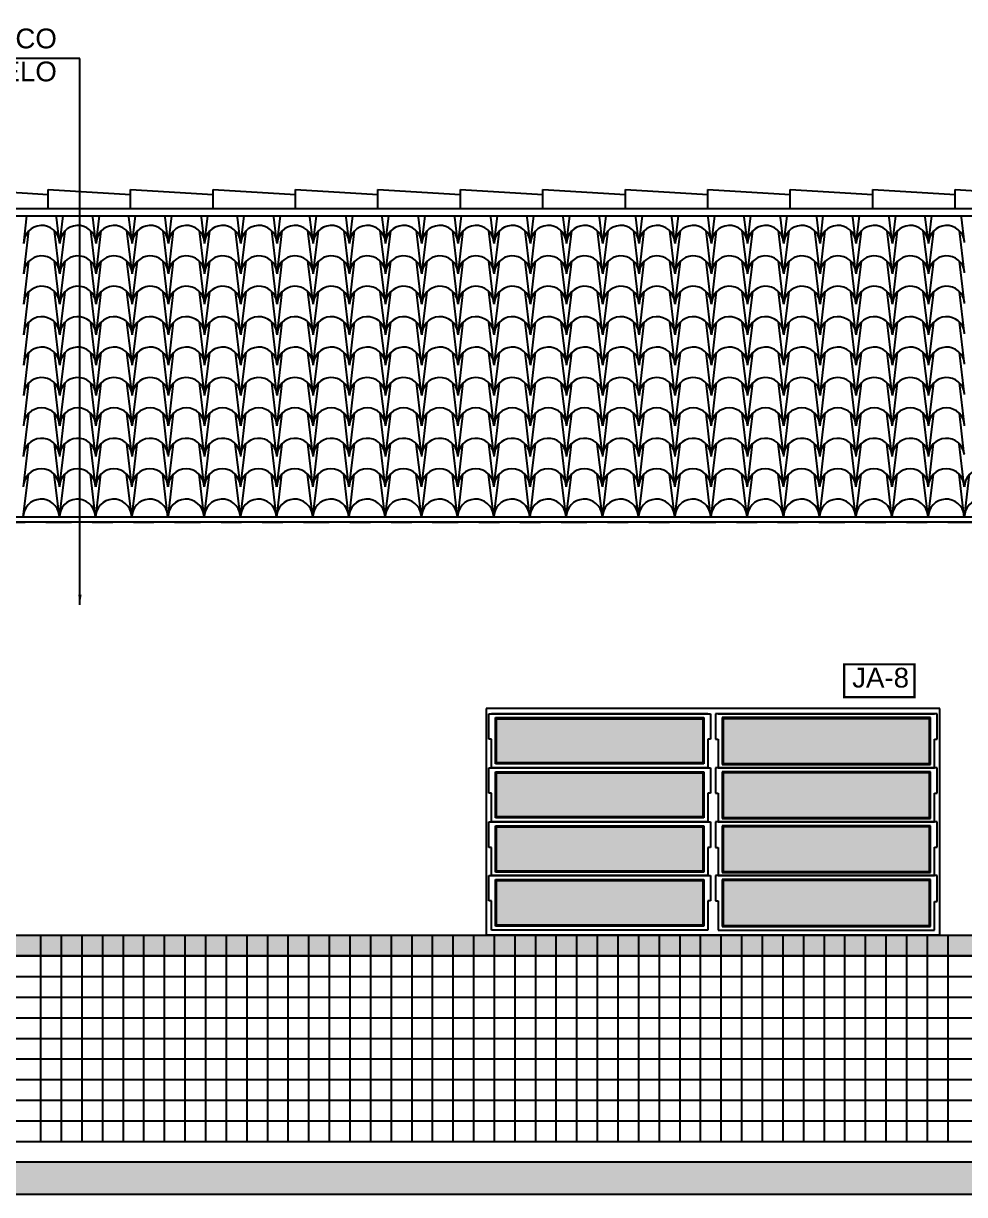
# Model space of a CAD drawing. Extents: x 183 to 373, y 23 to 105.
# Drawn here: x 215.74 to 220.31, y 56.92 to 62.61 of the extents above; entities that cross this region are included whole.
import ezdxf

# ---------------------------------------------------------------- set-up
doc = ezdxf.new("R2010")
doc.units = 0
doc.header["$LTSCALE"] = 0.005
doc.linetypes.add('C5', pattern=[60, 50, -5, 0, -5])
doc.linetypes.add('TRAÇO-2PTOS_P', pattern=[0.625, 0.25, -0.125, 0, -0.125, 0, -0.125])
doc.layers.get('0').update_dxf_attribs({"linetype": 'CONTINUOUS'})
for name, color, linetype in [('01', 1, 'CONTINUOUS'), ('0_HATCH', 1, 'CONTINUOUS'), ('252', 252, 'CONTINUOUS'), ('A-01', 1, 'CONTINUOUS'), ('A-CHAO_FACHADA', 8, 'CONTINUOUS'), ('A-COTAS', 1, 'CONTINUOUS'), ('A-HACH', 1, 'CONTINUOUS'), ('ARQ-EXO-1_100', 251, 'C5'), ('ARQ-SMB-1_100', 1, 'CONTINUOUS'), ('ARQ-TXT-1_075', 2, 'CONTINUOUS'), ('BL-AR-TELHA 2', 2, 'CONTINUOUS'), ('TELHA', 3, 'CONTINUOUS')]:
    doc.layers.add(name, color=color, linetype=linetype)
doc.styles.add('ESC-50-A20', font='arial.ttf', dxfattribs={"height": 0.1})
doc.styles.add('FNDE Texto Cota 0025', font='verdana.ttf', dxfattribs={"height": 0.04})
doc.dimstyles.new('FNDE 1-0025', dxfattribs={"dimscale": 5, "dimtxt": 0.04, "dimasz": 0.01, "dimexe": 0.15, "dimexo": 0.15, "dimgap": 0.005, "dimtad": 1, "dimzin": 1, "dimdsep": 46, "dimtxsty": 'FNDE Texto Cota 0025', "dimblk": 'tic', "dimcen": 0.015, "dimdle": 0.15, "dimse1": 1, "dimse2": 1, "dimclrd": 251, "dimclre": 251, "dimclrt": 256, "dimaunit": 1, "dimadec": 3, "dimazin": 0, "dimtfac": 1, "dimtix": 1, "dimtmove": 2, "dimatfit": 3, "dimfxl": 0.15, "dimtvp": 1, "dimtolj": 1, "dimtzin": 0, "dimarcsym": 0})

# ---------------------------------------------------------------- blocks, each defined once
blk = doc.blocks.new('tic')
at = {"color": 251}
for p, q in [((-1, 0), (1, 0)), ((0, -1), (0, 1))]:
    blk.add_line(p, q, dxfattribs=at)
blk.add_line((-0.6, -0.6), (0.6, 0.6))

msp = doc.modelspace()

# ---------------------------------------------------------------- hatches: boundary and pattern name
at = {"layer": '0_HATCH'}
msp.add_hatch(color=160, dxfattribs=at).paths.add_polyline_path([(265.7723, 58.0804), (208.5873, 58.0804), (208.5873, 58.1804), (265.7723, 58.1804)])
at = {"layer": 'A-COTAS'}
h = msp.add_hatch(color=256, dxfattribs=at)
h.set_gradient(color1=(91, 91, 91), one_color=1, tint=1, name='INVHEMISPHERICAL')
h.paths.add_polyline_path([(218.0367, 59.2318), (218.0367, 59.0173), (219.0379, 59.0173), (219.0379, 59.2318)])
h.paths.add_polyline_path([(218.0367, 58.9693), (218.0367, 58.7548), (219.0379, 58.7548), (219.0379, 58.9693)])
h.paths.add_polyline_path([(218.0367, 58.7068), (218.0367, 58.4923), (219.0379, 58.4923), (219.0379, 58.7068)])
h.paths.add_polyline_path([(218.0367, 58.4468), (218.0367, 58.2298), (219.0379, 58.2298), (219.0379, 58.4468)])
h.paths.add_polyline_path([(220.1379, 59.015), (220.1379, 59.2318), (219.1367, 59.2318), (219.1367, 59.015)])
h.paths.add_polyline_path([(220.1379, 58.7525), (220.1379, 58.9693), (219.1367, 58.9693), (219.1367, 58.7525)])
h.paths.add_polyline_path([(220.1379, 58.49), (220.1379, 58.7068), (219.1367, 58.7068), (219.1367, 58.49)])
h.paths.add_polyline_path([(219.1367, 58.4468), (219.1367, 58.2275), (220.1379, 58.2275), (220.1379, 58.4468)])
at = {"layer": 'A-HACH'}
msp.add_hatch(color=254, dxfattribs=at).paths.add_polyline_path([(206.7463, 57.0804), (206.7463, 56.9223), (267.1707, 56.9223), (267.1707, 57.0804)])

# ---------------------------------------------------------------- linework, layer by layer
at = {"layer": '01', "color": 251}
msp.add_line((208.5873, 58.0804, -6.6453), (265.7723, 58.0804, -6.6453), dxfattribs=at)
at = {"layer": '252'}
for p, q in [((215.8273, 57.1804, 3.3226), (215.8273, 58.1804, 3.3226)), ((215.9273, 57.1804, 3.3226), (215.9273, 58.1804, 3.3226)), ((216.0273, 57.1804, 3.3226), (216.0273, 58.1804, 3.3226)), ((216.1273, 57.1804, 3.3226), (216.1273, 58.1804, 3.3226)), ((216.2273, 57.1804, 3.3226), (216.2273, 58.1804, 3.3226)), ((216.3273, 57.1804, 3.3226), (216.3273, 58.1804, 3.3226)), ((216.4273, 57.1804, 3.3226), (216.4273, 58.1804, 3.3226)), ((216.5273, 57.1804, 3.3226), (216.5273, 58.1804, 3.3226)), ((216.6273, 57.1804, 3.3226), (216.6273, 58.1804, 3.3226)), ((216.7273, 57.1804, 3.3226), (216.7273, 58.1804, 3.3226)), ((216.8273, 57.1804, 3.3226), (216.8273, 58.1804, 3.3226)), ((216.9273, 57.1804, 3.3226), (216.9273, 58.1804, 3.3226)), ((217.0273, 57.1804, 3.3226), (217.0273, 58.1804, 3.3226)), ((217.1273, 57.1804, 3.3226), (217.1273, 58.1804, 3.3226)), ((217.1273, 57.1804, 3.3226), (217.1273, 58.1804, 3.3226)), ((217.2273, 57.1804, 3.3226), (217.2273, 58.1804, 3.3226)), ((217.3273, 57.1804, 3.3226), (217.3273, 58.1804, 3.3226)), ((217.4273, 57.1804, 3.3226), (217.4273, 58.1804, 3.3226)), ((217.5273, 57.1804, 3.3226), (217.5273, 58.1804, 3.3226)), ((217.6273, 57.1804, 3.3226), (217.6273, 58.1804, 3.3226)), ((217.7273, 57.1804, 3.3226), (217.7273, 58.1804, 3.3226)), ((217.8273, 57.1804, 3.3226), (217.8273, 58.1804, 3.3226)), ((217.9273, 57.1804, 3.3226), (217.9273, 58.1804, 3.3226)), ((218.0273, 57.1804, 3.3226), (218.0273, 58.1804, 3.3226)), ((218.1273, 57.1804, 3.3226), (218.1273, 58.1804, 3.3226)), ((218.2273, 57.1804, 3.3226), (218.2273, 58.1804, 3.3226)), ((218.2273, 57.1804, 3.3226), (218.2273, 58.1804, 3.3226)), ((218.3273, 57.1804, 3.3226), (218.3273, 58.1804, 3.3226)), ((218.4273, 57.1804, 3.3226), (218.4273, 58.1804, 3.3226)), ((218.5273, 57.1804, 3.3226), (218.5273, 58.1804, 3.3226)), ((218.5273, 57.1804, 3.3226), (218.5273, 58.1804, 3.3226)), ((218.6273, 57.1804, 3.3226), (218.6273, 58.1804, 3.3226)), ((218.7273, 57.1804, 3.3226), (218.7273, 58.1804, 3.3226)), ((218.8273, 57.1804, 3.3226), (218.8273, 58.1804, 3.3226)), ((218.9273, 57.1804, 3.3226), (218.9273, 58.1804, 3.3226)), ((219.0273, 57.1804, 3.3226), (219.0273, 58.1804, 3.3226)), ((219.1273, 57.1804, 3.3226), (219.1273, 58.1804, 3.3226)), ((219.2273, 57.1804, 3.3226), (219.2273, 58.1804, 3.3226)), ((219.3273, 57.1804, 3.3226), (219.3273, 58.1804, 3.3226)), ((219.4273, 57.1804, 3.3226), (219.4273, 58.1804, 3.3226)), ((219.5273, 57.1804, 3.3226), (219.5273, 58.1804, 3.3226)), ((219.6273, 57.1804, 3.3226), (219.6273, 58.1804, 3.3226)), ((219.7273, 57.1804, 3.3226), (219.7273, 58.1804, 3.3226)), ((219.8273, 57.1804, 3.3226), (219.8273, 58.1804, 3.3226)), ((219.9273, 57.1804, 3.3226), (219.9273, 58.1804, 3.3226)), ((220.0273, 57.1804, 3.3226), (220.0273, 58.1804, 3.3226)), ((220.1273, 57.1804, 3.3226), (220.1273, 58.1804, 3.3226)), ((220.1273, 57.1804, 3.3226), (220.1273, 58.1804, 3.3226)), ((220.2273, 57.1804, 3.3226), (220.2273, 58.1804, 3.3226)), ((208.5873, 57.9804, 3.3226), (265.7723, 57.9804, -3.3226)), ((208.5873, 57.8804, 3.3226), (265.7723, 57.8804, -3.3226)), ((208.5873, 57.7804, 3.3226), (265.7723, 57.7804, -3.3226)), ((208.5873, 57.6804, 3.3226), (265.7723, 57.6804, -3.3226)), ((208.5873, 57.5804, 3.3226), (265.7723, 57.5804, -3.3226)), ((208.5873, 57.4804, 3.3226), (265.7723, 57.4804, -3.3226)), ((208.5873, 57.3804, 3.3226), (265.7723, 57.3804, -3.3226)), ((208.5873, 57.2804, 3.3226), (265.7723, 57.2804, -3.3226))]:
    msp.add_line(p, q, dxfattribs=at)
at = {"layer": '252', "linetype": 'Continuous', "elevation": 3.3226}
msp.add_lwpolyline([(265.7723, 58.0804), (208.5873, 58.0804), (208.5873, 58.1804), (265.7723, 58.1804)], close=True, dxfattribs=at)
at = {"layer": 'A-01', "color": 3}
for p, q in [((215.4623, 61.7999), (215.8623, 61.7753)), ((215.8623, 61.7078), (215.8623, 61.7999)), ((215.8623, 61.7999), (216.2623, 61.7753)), ((216.2623, 61.7078), (216.2623, 61.7999)), ((216.2623, 61.7999), (216.6623, 61.7753)), ((216.6623, 61.7999), (217.0623, 61.7753)), ((216.6623, 61.7078), (216.6623, 61.7999)), ((217.0623, 61.7078), (217.0623, 61.7999)), ((217.0623, 61.7999), (217.4623, 61.7753)), ((217.4623, 61.7078), (217.4623, 61.7999)), ((217.4623, 61.7999), (217.8623, 61.7753)), ((217.8623, 61.7078), (217.8623, 61.7999)), ((217.8623, 61.7999), (218.2623, 61.7753)), ((218.2623, 61.7999), (218.6623, 61.7753)), ((218.2623, 61.7078), (218.2623, 61.7999)), ((218.6623, 61.7078), (218.6623, 61.7999)), ((218.6623, 61.7999), (219.0623, 61.7753)), ((219.0623, 61.7078), (219.0623, 61.7999)), ((219.0623, 61.7999), (219.4623, 61.7753)), ((219.4623, 61.7078), (219.4623, 61.7999)), ((219.4623, 61.7999), (219.8623, 61.7753)), ((219.8623, 61.7999), (220.2623, 61.7753)), ((219.8623, 61.7078), (219.8623, 61.7999)), ((220.2623, 61.7078), (220.2623, 61.7999)), ((220.2623, 61.7999), (220.6623, 61.7753)), ((212.5123, 61.7078), (261.8473, 61.7078)), ((212.5123, 61.6717), (261.8473, 61.6717))]:
    msp.add_line(p, q, dxfattribs=at)
at = {"layer": 'A-01', "color": 5}
msp.add_line((207.9873, 57.1804), (266.3723, 57.1804), dxfattribs=at)
at = {"layer": 'A-01', "color": 8}
msp.add_line((267.1707, 56.9223), (206.7463, 56.9223), dxfattribs=at)
at = {"layer": 'A-CHAO_FACHADA', "color": 6}
msp.add_line((267.1707, 57.0804), (206.7463, 57.0804), dxfattribs=at)
at = {"layer": 'A-COTAS'}
for p, q in [((220.1873, 59.2812), (217.9873, 59.2812)), ((217.9873, 59.2812), (217.9873, 58.1812)), ((220.1873, 58.1812), (220.1873, 59.2812)), ((218, 59.2558), (219.0746, 59.2558)), ((218, 59.1323), (218, 59.2558)), ((219.0619, 59.2558), (218.0127, 59.2558)), ((218.0317, 59.2368), (219.0429, 59.2368)), ((218.0317, 59.0123), (218.0317, 59.2368)), ((218.0367, 59.2318), (219.0379, 59.2318)), ((218.0367, 59.0173), (218.0367, 59.2318)), ((219.0379, 59.2318), (219.0379, 59.0173)), ((219.0429, 59.2368), (219.0429, 59.0123)), ((219.0746, 59.2558), (219.0746, 59.1323)), ((220.1746, 59.2558), (219.1, 59.2558)), ((219.1, 59.2558), (219.1, 59.1323)), ((219.1127, 59.2558), (220.1619, 59.2558)), ((220.1429, 59.2368), (219.1317, 59.2368)), ((219.1317, 59.2368), (219.1317, 59.01)), ((220.1379, 59.2318), (219.1367, 59.2318)), ((219.1367, 59.2318), (219.1367, 59.015)), ((220.1379, 59.015), (220.1379, 59.2318)), ((220.1429, 59.01), (220.1429, 59.2368)), ((220.1746, 59.1325), (220.1746, 59.2558)), ((218.0127, 59.1323), (218, 59.1323)), ((218.0127, 58.9933), (218.0127, 59.1323)), ((219.0746, 59.1323), (219.0619, 59.1323)), ((219.0619, 59.1323), (219.0619, 58.9933)), ((219.1, 59.1323), (219.1127, 59.1323)), ((219.1127, 59.1323), (219.1127, 58.9933)), ((220.1619, 58.9933), (220.1619, 59.1325)), ((220.1619, 59.1325), (220.1746, 59.1325)), ((218, 58.9933), (219.0746, 58.9933)), ((218, 58.8698), (218, 58.9933)), ((219.0619, 58.9933), (218.0127, 58.9933)), ((219.0619, 58.9933), (218.0127, 58.9933)), ((219.0429, 59.0123), (218.0317, 59.0123)), ((219.0379, 59.0173), (218.0367, 59.0173)), ((219.0746, 58.9933), (219.0746, 58.8698)), ((220.1746, 58.9933), (219.1, 58.9933)), ((219.1, 58.9933), (219.1, 58.8698)), ((219.1127, 58.9933), (220.1619, 58.9933)), ((219.1127, 58.9933), (220.1619, 58.9933)), ((219.1317, 59.01), (220.1429, 59.01)), ((219.1367, 59.015), (220.1379, 59.015)), ((220.1746, 58.87), (220.1746, 58.9933)), ((218.0317, 58.9743), (219.0429, 58.9743)), ((218.0317, 58.7498), (218.0317, 58.9743)), ((218.0367, 58.9693), (219.0379, 58.9693)), ((218.0367, 58.7548), (218.0367, 58.9693)), ((219.0379, 58.9693), (219.0379, 58.7548)), ((219.0429, 58.9743), (219.0429, 58.7498)), ((220.1429, 58.9743), (219.1317, 58.9743)), ((219.1317, 58.9743), (219.1317, 58.7475)), ((220.1379, 58.9693), (219.1367, 58.9693)), ((219.1367, 58.9693), (219.1367, 58.7525)), ((220.1379, 58.7525), (220.1379, 58.9693)), ((220.1429, 58.7475), (220.1429, 58.9743)), ((218.0127, 58.8698), (218, 58.8698)), ((218.0127, 58.7308), (218.0127, 58.8698)), ((219.0746, 58.8698), (219.0619, 58.8698)), ((219.0619, 58.8698), (219.0619, 58.7308)), ((219.1, 58.8698), (219.1127, 58.8698)), ((219.1127, 58.8698), (219.1127, 58.7308)), ((220.1619, 58.7308), (220.1619, 58.87)), ((220.1619, 58.87), (220.1746, 58.87)), ((218, 58.7308), (219.0746, 58.7308)), ((218, 58.6073), (218, 58.7308)), ((219.0619, 58.7308), (218.0127, 58.7308)), ((219.0619, 58.7308), (218.0127, 58.7308)), ((219.0429, 58.7498), (218.0317, 58.7498)), ((218.0317, 58.7118), (219.0429, 58.7118)), ((218.0317, 58.4873), (218.0317, 58.7118)), ((219.0379, 58.7548), (218.0367, 58.7548)), ((219.0429, 58.7118), (219.0429, 58.4873)), ((219.0746, 58.7308), (219.0746, 58.6073)), ((220.1746, 58.7308), (219.1, 58.7308)), ((219.1, 58.7308), (219.1, 58.6073)), ((219.1127, 58.7308), (220.1619, 58.7308)), ((219.1127, 58.7308), (220.1619, 58.7308)), ((219.1317, 58.7475), (220.1429, 58.7475)), ((220.1429, 58.7118), (219.1317, 58.7118)), ((219.1317, 58.7118), (219.1317, 58.485)), ((219.1367, 58.7525), (220.1379, 58.7525)), ((220.1429, 58.485), (220.1429, 58.7118)), ((220.1746, 58.6075), (220.1746, 58.7308)), ((218.0367, 58.7068), (219.0379, 58.7068)), ((218.0367, 58.4923), (218.0367, 58.7068)), ((219.0379, 58.7068), (219.0379, 58.4923)), ((220.1379, 58.7068), (219.1367, 58.7068)), ((219.1367, 58.7068), (219.1367, 58.49)), ((220.1379, 58.49), (220.1379, 58.7068)), ((218.0127, 58.6073), (218, 58.6073)), ((218.0127, 58.4708), (218.0127, 58.6073)), ((219.0746, 58.6073), (219.0619, 58.6073)), ((219.0619, 58.6073), (219.0619, 58.4708)), ((219.1, 58.6073), (219.1127, 58.6073)), ((219.1127, 58.6073), (219.1127, 58.4708)), ((220.1619, 58.4708), (220.1619, 58.6075)), ((220.1619, 58.6075), (220.1746, 58.6075)), ((219.0429, 58.4873), (218.0317, 58.4873)), ((219.0379, 58.4923), (218.0367, 58.4923)), ((219.1317, 58.485), (220.1429, 58.485)), ((219.1367, 58.49), (220.1379, 58.49)), ((218, 58.4708), (219.0746, 58.4708)), ((218, 58.3473), (218, 58.4708)), ((219.0619, 58.4708), (218.0127, 58.4708)), ((219.0619, 58.4708), (218.0127, 58.4708)), ((218.0317, 58.4518), (219.0429, 58.4518)), ((218.0317, 58.2248), (218.0317, 58.4518)), ((218.0367, 58.4468), (219.0379, 58.4468)), ((218.0367, 58.2298), (218.0367, 58.4468)), ((219.0379, 58.4468), (219.0379, 58.2298)), ((219.0429, 58.4518), (219.0429, 58.2248)), ((219.0746, 58.4708), (219.0746, 58.3473)), ((220.1746, 58.4708), (219.1, 58.4708)), ((219.1, 58.4708), (219.1, 58.3473)), ((219.1127, 58.4708), (220.1619, 58.4708)), ((219.1127, 58.4708), (220.1619, 58.4708)), ((220.1429, 58.4518), (219.1317, 58.4518)), ((219.1317, 58.4518), (219.1317, 58.2225)), ((220.1379, 58.4468), (219.1367, 58.4468)), ((219.1367, 58.4468), (219.1367, 58.2275)), ((220.1379, 58.2275), (220.1379, 58.4468)), ((220.1429, 58.2225), (220.1429, 58.4518)), ((220.1746, 58.345), (220.1746, 58.4708)), ((218.0127, 58.3473), (218, 58.3473)), ((218.0127, 58.2058), (218.0127, 58.3473)), ((219.0746, 58.3473), (219.0619, 58.3473)), ((219.0619, 58.3473), (219.0619, 58.2058)), ((219.1, 58.3473), (219.1127, 58.3473)), ((219.1127, 58.3473), (219.1127, 58.2058)), ((220.1619, 58.2058), (220.1619, 58.345)), ((220.1619, 58.345), (220.1746, 58.345)), ((219.0619, 58.2058), (218.0127, 58.2058)), ((219.0429, 58.2248), (218.0317, 58.2248)), ((219.0379, 58.2298), (218.0367, 58.2298)), ((219.1127, 58.2058), (220.1619, 58.2058)), ((219.1317, 58.2225), (220.1429, 58.2225)), ((219.1367, 58.2275), (220.1379, 58.2275)), ((220.1873, 58.1812), (217.9873, 58.1812))]:
    msp.add_line(p, q, dxfattribs=at)
at = {"layer": 'ARQ-EXO-1_100', "color": 252, "linetype": 'TRAÇO-2PTOS_P', "ltscale": 100}
for p, q in [((205.8509, 60.1854), (267.1957, 60.1854)), ((205.8509, 57.1804), (267.1957, 57.1804))]:
    msp.add_line(p, q, dxfattribs=at)
at = {"layer": 'ARQ-SMB-1_100', "color": 252, "ltscale": 10, "const_width": 0.0107}
msp.add_lwpolyline([(219.7236, 59.3357), (220.0646, 59.3357), (220.0646, 59.4957), (219.7236, 59.4957)], close=True, dxfattribs=at)
at = {"layer": 'BL-AR-TELHA 2'}
for p, q in [((215.7438, 61.5376), (215.7599, 61.6717)), ((215.9182, 61.5423), (215.9033, 61.6661)), ((215.9193, 61.5376), (215.9355, 61.6717)), ((216.0938, 61.5423), (216.0789, 61.6661)), ((216.0949, 61.5376), (216.111, 61.6717)), ((216.2693, 61.5423), (216.2544, 61.6661)), ((216.2705, 61.5376), (216.2866, 61.6717)), ((216.4449, 61.5423), (216.43, 61.6661)), ((216.446, 61.5376), (216.4622, 61.6717)), ((216.6205, 61.5423), (216.6056, 61.6661)), ((216.6216, 61.5376), (216.6378, 61.6717)), ((216.796, 61.5423), (216.7811, 61.6661)), ((216.7972, 61.5376), (216.8133, 61.6717)), ((216.9716, 61.5423), (216.9567, 61.6661)), ((216.9727, 61.5376), (216.9889, 61.6717)), ((217.1472, 61.5423), (217.1323, 61.6661)), ((217.1483, 61.5376), (217.1645, 61.6717)), ((217.3227, 61.5423), (217.3078, 61.6661)), ((217.3239, 61.5376), (217.34, 61.6717)), ((217.4983, 61.5423), (217.4834, 61.6661)), ((217.4995, 61.5376), (217.5156, 61.6717)), ((217.6739, 61.5423), (217.659, 61.6661)), ((217.675, 61.5376), (217.6912, 61.6717)), ((217.8495, 61.5423), (217.8346, 61.6661)), ((217.8506, 61.5376), (217.8667, 61.6717)), ((218.025, 61.5423), (218.0101, 61.6661)), ((218.0262, 61.5376), (218.0423, 61.6717)), ((218.2006, 61.5423), (218.1857, 61.6661)), ((218.2017, 61.5376), (218.2179, 61.6717)), ((218.3762, 61.5423), (218.3613, 61.6661)), ((218.3773, 61.5376), (218.3935, 61.6717)), ((218.5517, 61.5423), (218.5368, 61.6661)), ((218.5529, 61.5376), (218.569, 61.6717)), ((218.7273, 61.5423), (218.7124, 61.6661)), ((218.7284, 61.5376), (218.7446, 61.6717)), ((218.9029, 61.5423), (218.888, 61.6661)), ((218.904, 61.5376), (218.9202, 61.6717)), ((219.0784, 61.5423), (219.0635, 61.6661)), ((219.0796, 61.5376), (219.0957, 61.6717)), ((219.254, 61.5423), (219.2391, 61.6661)), ((219.2552, 61.5376), (219.2713, 61.6717)), ((219.4296, 61.5423), (219.4147, 61.6661)), ((219.4307, 61.5376), (219.4469, 61.6717)), ((219.6052, 61.5423), (219.5903, 61.6661)), ((219.6063, 61.5376), (219.6224, 61.6717)), ((219.7807, 61.5423), (219.7658, 61.6661)), ((219.7819, 61.5376), (219.798, 61.6717)), ((219.9563, 61.5423), (219.9414, 61.6661)), ((219.9574, 61.5376), (219.9736, 61.6717)), ((220.1319, 61.5423), (220.117, 61.6661)), ((220.133, 61.5376), (220.1492, 61.6717)), ((220.3074, 61.5423), (220.2925, 61.6661)), ((215.7438, 61.39), (215.7689, 61.599)), ((215.9182, 61.3948), (215.8936, 61.599)), ((215.9193, 61.39), (215.9445, 61.599)), ((216.0938, 61.3948), (216.0692, 61.599)), ((216.0949, 61.39), (216.12, 61.599)), ((216.2693, 61.3948), (216.2447, 61.599)), ((216.2705, 61.39), (216.2956, 61.599)), ((216.4449, 61.3948), (216.4203, 61.599)), ((216.446, 61.39), (216.4712, 61.599)), ((216.6205, 61.3948), (216.5959, 61.599)), ((216.6216, 61.39), (216.6468, 61.599)), ((216.796, 61.3948), (216.7715, 61.599)), ((216.7972, 61.39), (216.8223, 61.599)), ((216.9716, 61.3948), (216.947, 61.599)), ((216.9727, 61.39), (216.9979, 61.599)), ((217.1472, 61.3948), (217.1226, 61.599)), ((217.1483, 61.39), (217.1735, 61.599)), ((217.3227, 61.3948), (217.2982, 61.599)), ((217.3239, 61.39), (217.349, 61.599)), ((217.4983, 61.3948), (217.4737, 61.599)), ((217.4995, 61.39), (217.5246, 61.599)), ((217.6739, 61.3948), (217.6493, 61.599)), ((217.675, 61.39), (217.7002, 61.599)), ((217.8495, 61.3948), (217.8249, 61.599)), ((217.8506, 61.39), (217.8757, 61.599)), ((218.025, 61.3948), (218.0004, 61.599)), ((218.0262, 61.39), (218.0513, 61.599)), ((218.2006, 61.3948), (218.176, 61.599)), ((218.2017, 61.39), (218.2269, 61.599)), ((218.3762, 61.3948), (218.3516, 61.599)), ((218.3773, 61.39), (218.4025, 61.599)), ((218.5517, 61.3948), (218.5272, 61.599)), ((218.5529, 61.39), (218.578, 61.599)), ((218.7273, 61.3948), (218.7027, 61.599)), ((218.7284, 61.39), (218.7536, 61.599)), ((218.9029, 61.3948), (218.8783, 61.599)), ((218.904, 61.39), (218.9292, 61.599)), ((219.0784, 61.3948), (219.0539, 61.599)), ((219.0796, 61.39), (219.1047, 61.599)), ((219.254, 61.3948), (219.2294, 61.599)), ((219.2552, 61.39), (219.2803, 61.599)), ((219.4296, 61.3948), (219.405, 61.599)), ((219.4307, 61.39), (219.4559, 61.599)), ((219.6052, 61.3948), (219.5806, 61.599)), ((219.6063, 61.39), (219.6314, 61.599)), ((219.7807, 61.3948), (219.7561, 61.599)), ((219.7819, 61.39), (219.807, 61.599)), ((219.9563, 61.3948), (219.9317, 61.599)), ((219.9574, 61.39), (219.9826, 61.599)), ((220.1319, 61.3948), (220.1073, 61.599)), ((220.133, 61.39), (220.1582, 61.599)), ((220.3074, 61.3948), (220.2829, 61.599)), ((215.7438, 61.2425), (215.7689, 61.4514)), ((215.9182, 61.2472), (215.8936, 61.4514)), ((215.9193, 61.2425), (215.9445, 61.4514)), ((216.0938, 61.2472), (216.0692, 61.4514)), ((216.0949, 61.2425), (216.12, 61.4514)), ((216.2693, 61.2472), (216.2447, 61.4514)), ((216.2705, 61.2425), (216.2956, 61.4514)), ((216.4449, 61.2472), (216.4203, 61.4514)), ((216.446, 61.2425), (216.4712, 61.4514)), ((216.6205, 61.2472), (216.5959, 61.4514)), ((216.6216, 61.2425), (216.6468, 61.4514)), ((216.796, 61.2472), (216.7715, 61.4514)), ((216.7972, 61.2425), (216.8223, 61.4514)), ((216.9716, 61.2472), (216.947, 61.4514)), ((216.9727, 61.2425), (216.9979, 61.4514)), ((217.1472, 61.2472), (217.1226, 61.4514)), ((217.1483, 61.2425), (217.1735, 61.4514)), ((217.3227, 61.2472), (217.2982, 61.4514)), ((217.3239, 61.2425), (217.349, 61.4514)), ((217.4983, 61.2472), (217.4737, 61.4514)), ((217.4995, 61.2425), (217.5246, 61.4514)), ((217.6739, 61.2472), (217.6493, 61.4514)), ((217.675, 61.2425), (217.7002, 61.4514)), ((217.8495, 61.2472), (217.8249, 61.4514)), ((217.8506, 61.2425), (217.8757, 61.4514)), ((218.025, 61.2472), (218.0004, 61.4514)), ((218.0262, 61.2425), (218.0513, 61.4514)), ((218.2006, 61.2472), (218.176, 61.4514)), ((218.2017, 61.2425), (218.2269, 61.4514)), ((218.3762, 61.2472), (218.3516, 61.4514)), ((218.3773, 61.2425), (218.4025, 61.4514)), ((218.5517, 61.2472), (218.5272, 61.4514)), ((218.5529, 61.2425), (218.578, 61.4514)), ((218.7273, 61.2472), (218.7027, 61.4514)), ((218.7284, 61.2425), (218.7536, 61.4514)), ((218.9029, 61.2472), (218.8783, 61.4514)), ((218.904, 61.2425), (218.9292, 61.4514)), ((219.0784, 61.2472), (219.0539, 61.4514)), ((219.0796, 61.2425), (219.1047, 61.4514)), ((219.254, 61.2472), (219.2294, 61.4514)), ((219.2552, 61.2425), (219.2803, 61.4514)), ((219.4296, 61.2472), (219.405, 61.4514)), ((219.4307, 61.2425), (219.4559, 61.4514)), ((219.6052, 61.2472), (219.5806, 61.4514)), ((219.6063, 61.2425), (219.6314, 61.4514)), ((219.7807, 61.2472), (219.7561, 61.4514)), ((219.7819, 61.2425), (219.807, 61.4514)), ((219.9563, 61.2472), (219.9317, 61.4514)), ((219.9574, 61.2425), (219.9826, 61.4514)), ((220.1319, 61.2472), (220.1073, 61.4514)), ((220.133, 61.2425), (220.1582, 61.4514)), ((220.3074, 61.2472), (220.2829, 61.4514)), ((215.7438, 61.0949), (215.7689, 61.3039)), ((215.9182, 61.0997), (215.8936, 61.3039)), ((215.9193, 61.0949), (215.9445, 61.3039)), ((216.0938, 61.0997), (216.0692, 61.3039)), ((216.0949, 61.0949), (216.12, 61.3039)), ((216.2693, 61.0997), (216.2447, 61.3039)), ((216.2705, 61.0949), (216.2956, 61.3039)), ((216.4449, 61.0997), (216.4203, 61.3039)), ((216.446, 61.0949), (216.4712, 61.3039)), ((216.6205, 61.0997), (216.5959, 61.3039)), ((216.6216, 61.0949), (216.6468, 61.3039)), ((216.796, 61.0997), (216.7715, 61.3039)), ((216.7972, 61.0949), (216.8223, 61.3039)), ((216.9716, 61.0997), (216.947, 61.3039)), ((216.9727, 61.0949), (216.9979, 61.3039)), ((217.1472, 61.0997), (217.1226, 61.3039)), ((217.1483, 61.0949), (217.1735, 61.3039)), ((217.3227, 61.0997), (217.2982, 61.3039)), ((217.3239, 61.0949), (217.349, 61.3039)), ((217.4983, 61.0997), (217.4737, 61.3039)), ((217.4995, 61.0949), (217.5246, 61.3039)), ((217.6739, 61.0997), (217.6493, 61.3039)), ((217.675, 61.0949), (217.7002, 61.3039)), ((217.8495, 61.0997), (217.8249, 61.3039)), ((217.8506, 61.0949), (217.8757, 61.3039)), ((218.025, 61.0997), (218.0004, 61.3039)), ((218.0262, 61.0949), (218.0513, 61.3039)), ((218.2006, 61.0997), (218.176, 61.3039)), ((218.2017, 61.0949), (218.2269, 61.3039)), ((218.3762, 61.0997), (218.3516, 61.3039)), ((218.3773, 61.0949), (218.4025, 61.3039)), ((218.5517, 61.0997), (218.5272, 61.3039)), ((218.5529, 61.0949), (218.578, 61.3039)), ((218.7273, 61.0997), (218.7027, 61.3039)), ((218.7284, 61.0949), (218.7536, 61.3039)), ((218.9029, 61.0997), (218.8783, 61.3039)), ((218.904, 61.0949), (218.9292, 61.3039)), ((219.0784, 61.0997), (219.0539, 61.3039)), ((219.0796, 61.0949), (219.1047, 61.3039)), ((219.254, 61.0997), (219.2294, 61.3039)), ((219.2552, 61.0949), (219.2803, 61.3039)), ((219.4296, 61.0997), (219.405, 61.3039)), ((219.4307, 61.0949), (219.4559, 61.3039)), ((219.6052, 61.0997), (219.5806, 61.3039)), ((219.6063, 61.0949), (219.6314, 61.3039)), ((219.7807, 61.0997), (219.7561, 61.3039)), ((219.7819, 61.0949), (219.807, 61.3039)), ((219.9563, 61.0997), (219.9317, 61.3039)), ((219.9574, 61.0949), (219.9826, 61.3039)), ((220.1319, 61.0997), (220.1073, 61.3039)), ((220.133, 61.0949), (220.1582, 61.3039)), ((220.3074, 61.0997), (220.2829, 61.3039)), ((215.7438, 60.9474), (215.7689, 61.1563)), ((215.9182, 60.9521), (215.8936, 61.1563)), ((215.9193, 60.9474), (215.9445, 61.1563)), ((216.0938, 60.9521), (216.0692, 61.1563)), ((216.0949, 60.9474), (216.12, 61.1563)), ((216.2693, 60.9521), (216.2447, 61.1563)), ((216.2705, 60.9474), (216.2956, 61.1563)), ((216.4449, 60.9521), (216.4203, 61.1563)), ((216.446, 60.9474), (216.4712, 61.1563)), ((216.6205, 60.9521), (216.5959, 61.1563)), ((216.6216, 60.9474), (216.6468, 61.1563)), ((216.796, 60.9521), (216.7715, 61.1563)), ((216.7972, 60.9474), (216.8223, 61.1563)), ((216.9716, 60.9521), (216.947, 61.1563)), ((216.9727, 60.9474), (216.9979, 61.1563)), ((217.1472, 60.9521), (217.1226, 61.1563)), ((217.1483, 60.9474), (217.1735, 61.1563)), ((217.3227, 60.9521), (217.2982, 61.1563)), ((217.3239, 60.9474), (217.349, 61.1563)), ((217.4983, 60.9521), (217.4737, 61.1563)), ((217.4995, 60.9474), (217.5246, 61.1563)), ((217.6739, 60.9521), (217.6493, 61.1563)), ((217.675, 60.9474), (217.7002, 61.1563)), ((217.8495, 60.9521), (217.8249, 61.1563)), ((217.8506, 60.9474), (217.8757, 61.1563)), ((218.025, 60.9521), (218.0004, 61.1563)), ((218.0262, 60.9474), (218.0513, 61.1563)), ((218.2006, 60.9521), (218.176, 61.1563)), ((218.2017, 60.9474), (218.2269, 61.1563)), ((218.3762, 60.9521), (218.3516, 61.1563)), ((218.3773, 60.9474), (218.4025, 61.1563)), ((218.5517, 60.9521), (218.5272, 61.1563)), ((218.5529, 60.9474), (218.578, 61.1563)), ((218.7273, 60.9521), (218.7027, 61.1563)), ((218.7284, 60.9474), (218.7536, 61.1563)), ((218.9029, 60.9521), (218.8783, 61.1563)), ((218.904, 60.9474), (218.9292, 61.1563)), ((219.0784, 60.9521), (219.0539, 61.1563)), ((219.0796, 60.9474), (219.1047, 61.1563)), ((219.254, 60.9521), (219.2294, 61.1563)), ((219.2552, 60.9474), (219.2803, 61.1563)), ((219.4296, 60.9521), (219.405, 61.1563)), ((219.4307, 60.9474), (219.4559, 61.1563)), ((219.6052, 60.9521), (219.5806, 61.1563)), ((219.6063, 60.9474), (219.6314, 61.1563)), ((219.7807, 60.9521), (219.7561, 61.1563)), ((219.7819, 60.9474), (219.807, 61.1563)), ((219.9563, 60.9521), (219.9317, 61.1563)), ((219.9574, 60.9474), (219.9826, 61.1563)), ((220.1319, 60.9521), (220.1073, 61.1563)), ((220.133, 60.9474), (220.1582, 61.1563)), ((220.3074, 60.9521), (220.2829, 61.1563)), ((215.7438, 60.7998), (215.7689, 61.0088)), ((215.9182, 60.8046), (215.8936, 61.0088)), ((215.9193, 60.7998), (215.9445, 61.0088)), ((216.0938, 60.8046), (216.0692, 61.0088)), ((216.0949, 60.7998), (216.12, 61.0088)), ((216.2693, 60.8046), (216.2447, 61.0088)), ((216.2705, 60.7998), (216.2956, 61.0088)), ((216.4449, 60.8046), (216.4203, 61.0088)), ((216.446, 60.7998), (216.4712, 61.0088)), ((216.6205, 60.8046), (216.5959, 61.0088)), ((216.6216, 60.7998), (216.6468, 61.0088)), ((216.796, 60.8046), (216.7715, 61.0088)), ((216.7972, 60.7998), (216.8223, 61.0088)), ((216.9716, 60.8046), (216.947, 61.0088)), ((216.9727, 60.7998), (216.9979, 61.0088)), ((217.1472, 60.8046), (217.1226, 61.0088)), ((217.1483, 60.7998), (217.1735, 61.0088)), ((217.3227, 60.8046), (217.2982, 61.0088)), ((217.3239, 60.7998), (217.349, 61.0088)), ((217.4983, 60.8046), (217.4737, 61.0088)), ((217.4995, 60.7998), (217.5246, 61.0088)), ((217.6739, 60.8046), (217.6493, 61.0088)), ((217.675, 60.7998), (217.7002, 61.0088)), ((217.8495, 60.8046), (217.8249, 61.0088)), ((217.8506, 60.7998), (217.8757, 61.0088)), ((218.025, 60.8046), (218.0004, 61.0088)), ((218.0262, 60.7998), (218.0513, 61.0088)), ((218.2006, 60.8046), (218.176, 61.0088)), ((218.2017, 60.7998), (218.2269, 61.0088)), ((218.3762, 60.8046), (218.3516, 61.0088)), ((218.3773, 60.7998), (218.4025, 61.0088)), ((218.5517, 60.8046), (218.5272, 61.0088)), ((218.5529, 60.7998), (218.578, 61.0088)), ((218.7273, 60.8046), (218.7027, 61.0088)), ((218.7284, 60.7998), (218.7536, 61.0088)), ((218.9029, 60.8046), (218.8783, 61.0088)), ((218.904, 60.7998), (218.9292, 61.0088)), ((219.0784, 60.8046), (219.0539, 61.0088)), ((219.0796, 60.7998), (219.1047, 61.0088)), ((219.254, 60.8046), (219.2294, 61.0088)), ((219.2552, 60.7998), (219.2803, 61.0088)), ((219.4296, 60.8046), (219.405, 61.0088)), ((219.4307, 60.7998), (219.4559, 61.0088)), ((219.6052, 60.8046), (219.5806, 61.0088)), ((219.6063, 60.7998), (219.6314, 61.0088)), ((219.7807, 60.8046), (219.7561, 61.0088)), ((219.7819, 60.7998), (219.807, 61.0088)), ((219.9563, 60.8046), (219.9317, 61.0088)), ((219.9574, 60.7998), (219.9826, 61.0088)), ((220.1319, 60.8046), (220.1073, 61.0088)), ((220.133, 60.7998), (220.1582, 61.0088)), ((220.3074, 60.8046), (220.2829, 61.0088)), ((215.7438, 60.6523), (215.7689, 60.8612)), ((215.9182, 60.657), (215.8936, 60.8612)), ((215.9193, 60.6523), (215.9445, 60.8612)), ((216.0938, 60.657), (216.0692, 60.8612)), ((216.0949, 60.6523), (216.12, 60.8612)), ((216.2693, 60.657), (216.2447, 60.8612)), ((216.2705, 60.6523), (216.2956, 60.8612)), ((216.4449, 60.657), (216.4203, 60.8612)), ((216.446, 60.6523), (216.4712, 60.8612)), ((216.6205, 60.657), (216.5959, 60.8612)), ((216.6216, 60.6523), (216.6468, 60.8612)), ((216.796, 60.657), (216.7715, 60.8612)), ((216.7972, 60.6523), (216.8223, 60.8612)), ((216.9716, 60.657), (216.947, 60.8612)), ((216.9727, 60.6523), (216.9979, 60.8612)), ((217.1472, 60.657), (217.1226, 60.8612)), ((217.1483, 60.6523), (217.1735, 60.8612)), ((217.3227, 60.657), (217.2982, 60.8612)), ((217.3239, 60.6523), (217.349, 60.8612)), ((217.4983, 60.657), (217.4737, 60.8612)), ((217.4995, 60.6523), (217.5246, 60.8612)), ((217.6739, 60.657), (217.6493, 60.8612)), ((217.675, 60.6523), (217.7002, 60.8612)), ((217.8495, 60.657), (217.8249, 60.8612)), ((217.8506, 60.6523), (217.8757, 60.8612)), ((218.025, 60.657), (218.0004, 60.8612)), ((218.0262, 60.6523), (218.0513, 60.8612)), ((218.2006, 60.657), (218.176, 60.8612)), ((218.2017, 60.6523), (218.2269, 60.8612)), ((218.3762, 60.657), (218.3516, 60.8612)), ((218.3773, 60.6523), (218.4025, 60.8612)), ((218.5517, 60.657), (218.5272, 60.8612)), ((218.5529, 60.6523), (218.578, 60.8612)), ((218.7273, 60.657), (218.7027, 60.8612)), ((218.7284, 60.6523), (218.7536, 60.8612)), ((218.9029, 60.657), (218.8783, 60.8612)), ((218.904, 60.6523), (218.9292, 60.8612)), ((219.0784, 60.657), (219.0539, 60.8612)), ((219.0796, 60.6523), (219.1047, 60.8612)), ((219.254, 60.657), (219.2294, 60.8612)), ((219.2552, 60.6523), (219.2803, 60.8612)), ((219.4296, 60.657), (219.405, 60.8612)), ((219.4307, 60.6523), (219.4559, 60.8612)), ((219.6052, 60.657), (219.5806, 60.8612)), ((219.6063, 60.6523), (219.6314, 60.8612)), ((219.7807, 60.657), (219.7561, 60.8612)), ((219.7819, 60.6523), (219.807, 60.8612)), ((219.9563, 60.657), (219.9317, 60.8612)), ((219.9574, 60.6523), (219.9826, 60.8612)), ((220.1319, 60.657), (220.1073, 60.8612)), ((220.133, 60.6523), (220.1582, 60.8612)), ((220.3074, 60.657), (220.2829, 60.8612)), ((215.7432, 60.5047), (215.7683, 60.7137)), ((215.917, 60.5142), (215.893, 60.7137)), ((215.9188, 60.5047), (215.9439, 60.7137)), ((216.0926, 60.5142), (216.0686, 60.7137)), ((216.0943, 60.5047), (216.1195, 60.7137)), ((216.2682, 60.5142), (216.2442, 60.7137)), ((216.2699, 60.5047), (216.295, 60.7137)), ((216.4438, 60.5142), (216.4197, 60.7137)), ((216.4455, 60.5047), (216.4706, 60.7137)), ((216.6193, 60.5142), (216.5953, 60.7137)), ((216.621, 60.5047), (216.6462, 60.7137)), ((216.7949, 60.5142), (216.7709, 60.7137)), ((216.7966, 60.5047), (216.8218, 60.7137)), ((216.9705, 60.5142), (216.9465, 60.7137)), ((216.9722, 60.5047), (216.9973, 60.7137)), ((217.146, 60.5142), (217.122, 60.7137)), ((217.1477, 60.5047), (217.1729, 60.7137)), ((217.3216, 60.5142), (217.2976, 60.7137)), ((217.3233, 60.5047), (217.3485, 60.7137)), ((217.4972, 60.5142), (217.4732, 60.7137)), ((217.4989, 60.5047), (217.524, 60.7137)), ((217.6727, 60.5142), (217.6487, 60.7137)), ((217.6745, 60.5047), (217.6996, 60.7137)), ((217.8483, 60.5142), (217.8243, 60.7137)), ((217.85, 60.5047), (217.8752, 60.7137)), ((218.0239, 60.5142), (217.9999, 60.7137)), ((218.0256, 60.5047), (218.0507, 60.7137)), ((218.1995, 60.5142), (218.1754, 60.7137)), ((218.2012, 60.5047), (218.2263, 60.7137)), ((218.375, 60.5142), (218.351, 60.7137)), ((218.3767, 60.5047), (218.4019, 60.7137)), ((218.5506, 60.5142), (218.5266, 60.7137)), ((218.5523, 60.5047), (218.5775, 60.7137)), ((218.7262, 60.5142), (218.7022, 60.7137)), ((218.7279, 60.5047), (218.753, 60.7137)), ((218.9017, 60.5142), (218.8777, 60.7137)), ((218.9034, 60.5047), (218.9286, 60.7137)), ((219.0773, 60.5142), (219.0533, 60.7137)), ((219.079, 60.5047), (219.1042, 60.7137)), ((219.2529, 60.5142), (219.2289, 60.7137)), ((219.2546, 60.5047), (219.2797, 60.7137)), ((219.4284, 60.5142), (219.4044, 60.7137)), ((219.4302, 60.5047), (219.4553, 60.7137)), ((219.604, 60.5142), (219.58, 60.7137)), ((219.6057, 60.5047), (219.6309, 60.7137)), ((219.7796, 60.5142), (219.7556, 60.7137)), ((219.7813, 60.5047), (219.8064, 60.7137)), ((219.9552, 60.5142), (219.9311, 60.7137)), ((219.9569, 60.5047), (219.982, 60.7137)), ((220.1307, 60.5142), (220.1067, 60.7137)), ((220.1324, 60.5047), (220.1576, 60.7137)), ((220.3063, 60.5142), (220.2823, 60.7137)), ((215.7426, 60.3572), (215.7678, 60.5661)), ((215.917, 60.3619), (215.8925, 60.5661)), ((215.9182, 60.3572), (215.9433, 60.5661)), ((216.0926, 60.3619), (216.068, 60.5661)), ((216.0938, 60.3572), (216.1189, 60.5661)), ((216.2682, 60.3619), (216.2436, 60.5661)), ((216.2693, 60.3572), (216.2945, 60.5661)), ((216.4438, 60.3619), (216.4192, 60.5661)), ((216.4449, 60.3572), (216.47, 60.5661)), ((216.6193, 60.3619), (216.5947, 60.5661)), ((216.6205, 60.3572), (216.6456, 60.5661)), ((216.7949, 60.3619), (216.7703, 60.5661)), ((216.796, 60.3572), (216.8212, 60.5661)), ((216.9705, 60.3619), (216.9459, 60.5661)), ((216.9716, 60.3572), (216.9968, 60.5661)), ((217.146, 60.3619), (217.1215, 60.5661)), ((217.1472, 60.3572), (217.1723, 60.5661)), ((217.3216, 60.3619), (217.297, 60.5661)), ((217.3227, 60.3572), (217.3479, 60.5661)), ((217.4972, 60.3619), (217.4726, 60.5661)), ((217.4983, 60.3572), (217.5235, 60.5661)), ((217.6727, 60.3619), (217.6482, 60.5661)), ((217.6739, 60.3572), (217.699, 60.5661)), ((217.8483, 60.3619), (217.8237, 60.5661)), ((217.8495, 60.3572), (217.8746, 60.5661)), ((218.0239, 60.3619), (217.9993, 60.5661)), ((218.025, 60.3572), (218.0502, 60.5661)), ((218.1995, 60.3619), (218.1749, 60.5661)), ((218.2006, 60.3572), (218.2257, 60.5661)), ((218.375, 60.3619), (218.3504, 60.5661)), ((218.3762, 60.3572), (218.4013, 60.5661)), ((218.5506, 60.3619), (218.526, 60.5661)), ((218.5517, 60.3572), (218.5769, 60.5661)), ((218.7262, 60.3619), (218.7016, 60.5661)), ((218.7273, 60.3572), (218.7525, 60.5661)), ((218.9017, 60.3619), (218.8772, 60.5661)), ((218.9029, 60.3572), (218.928, 60.5661)), ((219.0773, 60.3619), (219.0527, 60.5661)), ((219.0784, 60.3572), (219.1036, 60.5661)), ((219.2529, 60.3619), (219.2283, 60.5661)), ((219.254, 60.3572), (219.2792, 60.5661)), ((219.4284, 60.3619), (219.4039, 60.5661)), ((219.4296, 60.3572), (219.4547, 60.5661)), ((219.604, 60.3619), (219.5794, 60.5661)), ((219.6052, 60.3572), (219.6303, 60.5661)), ((219.7796, 60.3619), (219.755, 60.5661)), ((219.7807, 60.3572), (219.8059, 60.5661)), ((219.9552, 60.3619), (219.9306, 60.5661)), ((219.9563, 60.3572), (219.9814, 60.5661)), ((220.1307, 60.3619), (220.1061, 60.5661)), ((220.1319, 60.3572), (220.157, 60.5661)), ((220.3063, 60.3619), (220.2817, 60.5661)), ((215.742, 60.2096), (215.7672, 60.4186)), ((215.917, 60.2096), (215.8919, 60.4186)), ((215.9176, 60.2096), (215.9428, 60.4186)), ((216.0926, 60.2096), (216.0675, 60.4186)), ((216.0932, 60.2096), (216.1183, 60.4186)), ((216.2682, 60.2096), (216.243, 60.4186)), ((216.2688, 60.2096), (216.2939, 60.4186)), ((216.4438, 60.2096), (216.4186, 60.4186)), ((216.4443, 60.2096), (216.4695, 60.4186)), ((216.6193, 60.2096), (216.5942, 60.4186)), ((216.6199, 60.2096), (216.645, 60.4186)), ((216.7949, 60.2096), (216.7697, 60.4186)), ((216.7955, 60.2096), (216.8206, 60.4186)), ((216.9705, 60.2096), (216.9453, 60.4186)), ((216.971, 60.2096), (216.9962, 60.4186)), ((217.146, 60.2096), (217.1209, 60.4186)), ((217.1466, 60.2096), (217.1718, 60.4186)), ((217.3216, 60.2096), (217.2965, 60.4186)), ((217.3222, 60.2096), (217.3473, 60.4186)), ((217.4972, 60.2096), (217.472, 60.4186)), ((217.4977, 60.2096), (217.5229, 60.4186)), ((217.6727, 60.2096), (217.6476, 60.4186)), ((217.6733, 60.2096), (217.6985, 60.4186)), ((217.8483, 60.2096), (217.8232, 60.4186)), ((217.8489, 60.2096), (217.874, 60.4186)), ((218.0239, 60.2096), (217.9987, 60.4186)), ((218.0245, 60.2096), (218.0496, 60.4186)), ((218.1995, 60.2096), (218.1743, 60.4186)), ((218.2, 60.2096), (218.2252, 60.4186)), ((218.375, 60.2096), (218.3499, 60.4186)), ((218.3756, 60.2096), (218.4007, 60.4186)), ((218.5506, 60.2096), (218.5254, 60.4186)), ((218.5512, 60.2096), (218.5763, 60.4186)), ((218.7262, 60.2096), (218.701, 60.4186)), ((218.7267, 60.2096), (218.7519, 60.4186)), ((218.9017, 60.2096), (218.8766, 60.4186)), ((218.9023, 60.2096), (218.9275, 60.4186)), ((219.0773, 60.2096), (219.0522, 60.4186)), ((219.0779, 60.2096), (219.103, 60.4186)), ((219.2529, 60.2096), (219.2277, 60.4186)), ((219.2534, 60.2096), (219.2786, 60.4186)), ((219.4284, 60.2096), (219.4033, 60.4186)), ((219.429, 60.2096), (219.4542, 60.4186)), ((219.604, 60.2096), (219.5789, 60.4186)), ((219.6046, 60.2096), (219.6297, 60.4186)), ((219.7796, 60.2096), (219.7544, 60.4186)), ((219.7802, 60.2096), (219.8053, 60.4186)), ((219.9552, 60.2096), (219.93, 60.4186)), ((219.9557, 60.2096), (219.9809, 60.4186)), ((220.1307, 60.2096), (220.1056, 60.4186)), ((220.1313, 60.2096), (220.1564, 60.4186)), ((220.3063, 60.2096), (220.2811, 60.4186)), ((220.3069, 60.2096), (220.332, 60.4186))]:
    msp.add_line(p, q, dxfattribs=at)
for centre, start in [((215.8313, 61.5376), 6.5419), ((216.0068, 61.5376), 6.5419), ((216.1824, 61.5376), 6.5419), ((216.358, 61.5376), 6.5419), ((216.5335, 61.5376), 6.5419), ((216.7091, 61.5376), 6.5419), ((216.8847, 61.5376), 6.5419), ((217.0602, 61.5376), 6.5419), ((217.2358, 61.5376), 6.5419), ((217.4114, 61.5376), 6.5419), ((217.587, 61.5376), 6.5419), ((217.7625, 61.5376), 6.5419), ((217.9381, 61.5376), 6.5419), ((218.1137, 61.5376), 6.5419), ((218.2892, 61.5376), 6.5419), ((218.4648, 61.5376), 6.5419), ((218.6404, 61.5376), 6.5419), ((218.8159, 61.5376), 6.5419), ((218.9915, 61.5376), 6.5419), ((219.1671, 61.5376), 6.5419), ((219.3427, 61.5376), 6.5419), ((219.5182, 61.5376), 6.5419), ((219.6938, 61.5376), 6.5419), ((219.8694, 61.5376), 6.5419), ((220.0449, 61.5376), 6.5419), ((220.2205, 61.5376), 6.5419), ((215.8313, 61.39), 6.5419), ((216.0068, 61.39), 6.5419), ((216.1824, 61.39), 6.5419), ((216.358, 61.39), 6.5419), ((216.5335, 61.39), 6.5419), ((216.7091, 61.39), 6.5419), ((216.8847, 61.39), 6.5419), ((217.0602, 61.39), 6.5419), ((217.2358, 61.39), 6.5419), ((217.4114, 61.39), 6.5419), ((217.587, 61.39), 6.5419), ((217.7625, 61.39), 6.5419), ((217.9381, 61.39), 6.5419), ((218.1137, 61.39), 6.5419), ((218.2892, 61.39), 6.5419), ((218.4648, 61.39), 6.5419), ((218.6404, 61.39), 6.5419), ((218.8159, 61.39), 6.5419), ((218.9915, 61.39), 6.5419), ((219.1671, 61.39), 6.5419), ((219.3427, 61.39), 6.5419), ((219.5182, 61.39), 6.5419), ((219.6938, 61.39), 6.5419), ((219.8694, 61.39), 6.5419), ((220.0449, 61.39), 6.5419), ((220.2205, 61.39), 6.5419), ((215.8313, 61.2425), 6.5419), ((216.0068, 61.2425), 6.5419), ((216.1824, 61.2425), 6.5419), ((216.358, 61.2425), 6.5419), ((216.5335, 61.2425), 6.5419), ((216.7091, 61.2425), 6.5419), ((216.8847, 61.2425), 6.5419), ((217.0602, 61.2425), 6.5419), ((217.2358, 61.2425), 6.5419), ((217.4114, 61.2425), 6.5419), ((217.587, 61.2425), 6.5419), ((217.7625, 61.2425), 6.5419), ((217.9381, 61.2425), 6.5419), ((218.1137, 61.2425), 6.5419), ((218.2892, 61.2425), 6.5419), ((218.4648, 61.2425), 6.5419), ((218.6404, 61.2425), 6.5419), ((218.8159, 61.2425), 6.5419), ((218.9915, 61.2425), 6.5419), ((219.1671, 61.2425), 6.5419), ((219.3427, 61.2425), 6.5419), ((219.5182, 61.2425), 6.5419), ((219.6938, 61.2425), 6.5419), ((219.8694, 61.2425), 6.5419), ((220.0449, 61.2425), 6.5419), ((220.2205, 61.2425), 6.5419), ((215.8313, 61.0949), 6.5419), ((216.0068, 61.0949), 6.5419), ((216.1824, 61.0949), 6.5419), ((216.358, 61.0949), 6.5419), ((216.5335, 61.0949), 6.5419), ((216.7091, 61.0949), 6.5419), ((216.8847, 61.0949), 6.5419), ((217.0602, 61.0949), 6.5419), ((217.2358, 61.0949), 6.5419), ((217.4114, 61.0949), 6.5419), ((217.587, 61.0949), 6.5419), ((217.7625, 61.0949), 6.5419), ((217.9381, 61.0949), 6.5419), ((218.1137, 61.0949), 6.5419), ((218.2892, 61.0949), 6.5419), ((218.4648, 61.0949), 6.5419), ((218.6404, 61.0949), 6.5419), ((218.8159, 61.0949), 6.5419), ((218.9915, 61.0949), 6.5419), ((219.1671, 61.0949), 6.5419), ((219.3427, 61.0949), 6.5419), ((219.5182, 61.0949), 6.5419), ((219.6938, 61.0949), 6.5419), ((219.8694, 61.0949), 6.5419), ((220.0449, 61.0949), 6.5419), ((220.2205, 61.0949), 6.5419), ((215.8313, 60.9474), 6.5419), ((216.0068, 60.9474), 6.5419), ((216.1824, 60.9474), 6.5419), ((216.358, 60.9474), 6.5419), ((216.5335, 60.9474), 6.5419), ((216.7091, 60.9474), 6.5419), ((216.8847, 60.9474), 6.5419), ((217.0602, 60.9474), 6.5419), ((217.2358, 60.9474), 6.5419), ((217.4114, 60.9474), 6.5419), ((217.587, 60.9474), 6.5419), ((217.7625, 60.9474), 6.5419), ((217.9381, 60.9474), 6.5419), ((218.1137, 60.9474), 6.5419), ((218.2892, 60.9474), 6.5419), ((218.4648, 60.9474), 6.5419), ((218.6404, 60.9474), 6.5419), ((218.8159, 60.9474), 6.5419), ((218.9915, 60.9474), 6.5419), ((219.1671, 60.9474), 6.5419), ((219.3427, 60.9474), 6.5419), ((219.5182, 60.9474), 6.5419), ((219.6938, 60.9474), 6.5419), ((219.8694, 60.9474), 6.5419), ((220.0449, 60.9474), 6.5419), ((220.2205, 60.9474), 6.5419), ((215.8313, 60.7998), 6.5419), ((216.0068, 60.7998), 6.5419), ((216.1824, 60.7998), 6.5419), ((216.358, 60.7998), 6.5419), ((216.5335, 60.7998), 6.5419), ((216.7091, 60.7998), 6.5419), ((216.8847, 60.7998), 6.5419), ((217.0602, 60.7998), 6.5419), ((217.2358, 60.7998), 6.5419), ((217.4114, 60.7998), 6.5419), ((217.587, 60.7998), 6.5419), ((217.7625, 60.7998), 6.5419), ((217.9381, 60.7998), 6.5419), ((218.1137, 60.7998), 6.5419), ((218.2892, 60.7998), 6.5419), ((218.4648, 60.7998), 6.5419), ((218.6404, 60.7998), 6.5419), ((218.8159, 60.7998), 6.5419), ((218.9915, 60.7998), 6.5419), ((219.1671, 60.7998), 6.5419), ((219.3427, 60.7998), 6.5419), ((219.5182, 60.7998), 6.5419), ((219.6938, 60.7998), 6.5419), ((219.8694, 60.7998), 6.5419), ((220.0449, 60.7998), 6.5419), ((220.2205, 60.7998), 6.5419), ((215.8307, 60.6523), 0), ((216.0063, 60.6523), 0), ((216.1818, 60.6523), 0), ((216.3574, 60.6523), 0), ((216.533, 60.6523), 0), ((216.7085, 60.6523), 0), ((216.8841, 60.6523), 0), ((217.0597, 60.6523), 0), ((217.2352, 60.6523), 0), ((217.4108, 60.6523), 0), ((217.5864, 60.6523), 0), ((217.762, 60.6523), 0), ((217.9375, 60.6523), 0), ((218.1131, 60.6523), 0), ((218.2887, 60.6523), 0), ((218.4642, 60.6523), 0), ((218.6398, 60.6523), 0), ((218.8154, 60.6523), 0), ((218.9909, 60.6523), 0), ((219.1665, 60.6523), 0), ((219.3421, 60.6523), 0), ((219.5177, 60.6523), 0), ((219.6932, 60.6523), 0), ((219.8688, 60.6523), 0), ((220.0444, 60.6523), 0), ((220.2199, 60.6523), 0), ((215.8301, 60.5047), 6.5419), ((216.0057, 60.5047), 6.5419), ((216.1813, 60.5047), 6.5419), ((216.3568, 60.5047), 6.5419), ((216.5324, 60.5047), 6.5419), ((216.708, 60.5047), 6.5419), ((216.8835, 60.5047), 6.5419), ((217.0591, 60.5047), 6.5419), ((217.2347, 60.5047), 6.5419), ((217.4102, 60.5047), 6.5419), ((217.5858, 60.5047), 6.5419), ((217.7614, 60.5047), 6.5419), ((217.937, 60.5047), 6.5419), ((218.1125, 60.5047), 6.5419), ((218.2881, 60.5047), 6.5419), ((218.4637, 60.5047), 6.5419), ((218.6392, 60.5047), 6.5419), ((218.8148, 60.5047), 6.5419), ((218.9904, 60.5047), 6.5419), ((219.1659, 60.5047), 6.5419), ((219.3415, 60.5047), 6.5419), ((219.5171, 60.5047), 6.5419), ((219.6927, 60.5047), 6.5419), ((219.8682, 60.5047), 6.5419), ((220.0438, 60.5047), 6.5419), ((220.2194, 60.5047), 6.5419), ((215.8295, 60.3572), 0), ((216.0051, 60.3572), 0), ((216.1807, 60.3572), 0), ((216.3563, 60.3572), 0), ((216.5318, 60.3572), 0), ((216.7074, 60.3572), 0), ((216.883, 60.3572), 0), ((217.0585, 60.3572), 0), ((217.2341, 60.3572), 0), ((217.4097, 60.3572), 0), ((217.5852, 60.3572), 0), ((217.7608, 60.3572), 0), ((217.9364, 60.3572), 0), ((218.112, 60.3572), 0), ((218.2875, 60.3572), 0), ((218.4631, 60.3572), 0), ((218.6387, 60.3572), 0), ((218.8142, 60.3572), 0), ((218.9898, 60.3572), 0), ((219.1654, 60.3572), 0), ((219.3409, 60.3572), 0), ((219.5165, 60.3572), 0), ((219.6921, 60.3572), 0), ((219.8677, 60.3572), 0), ((220.0432, 60.3572), 0), ((220.2188, 60.3572), 0), ((220.3944, 60.3572), 0), ((215.829, 60.2096), 6.5419), ((216.0045, 60.2096), 6.5419), ((216.1801, 60.2096), 6.5419), ((216.3557, 60.2096), 6.5419), ((216.5313, 60.2096), 6.5419), ((216.7068, 60.2096), 6.5419), ((216.8824, 60.2096), 6.5419), ((217.058, 60.2096), 6.5419), ((217.2335, 60.2096), 6.5419), ((217.4091, 60.2096), 6.5419), ((217.5847, 60.2096), 6.5419), ((217.7602, 60.2096), 6.5419), ((217.9358, 60.2096), 6.5419), ((218.1114, 60.2096), 6.5419), ((218.287, 60.2096), 6.5419), ((218.4625, 60.2096), 6.5419), ((218.6381, 60.2096), 6.5419), ((218.8137, 60.2096), 6.5419), ((218.9892, 60.2096), 6.5419), ((219.1648, 60.2096), 6.5419), ((219.3404, 60.2096), 6.5419), ((219.5159, 60.2096), 6.5419), ((219.6915, 60.2096), 6.5419), ((219.8671, 60.2096), 6.5419), ((220.0427, 60.2096), 6.5419), ((220.2182, 60.2096), 6.5419), ((220.3938, 60.2096), 6.5419)]:
    msp.add_arc(centre, 0.0875, start, 180, dxfattribs=at)
at = {"layer": 'TELHA'}
for p, q in [((266.785, 60.2096), (207.5745, 60.2096)), ((266.7776, 60.1854), (207.5981, 60.1854))]:
    msp.add_line(p, q, dxfattribs=at)

# ---------------------------------------------------------------- texts
at = {"layer": 'ARQ-TXT-1_075', "insert": (211.7167, 62.5807, 0.5181), "char_height": 0.096, "width": 4.42238, "attachment_point": 1, "style": 'ESC-50-A20'}
msp.add_mtext('\\pi1.8186;PINTURA ACRÍLICA SOBRE REBOCO \\P\\pi1.4312;DESEMPENADO FINO COR BRANCO GELO', dxfattribs=at)
at = {"layer": 'ARQ-TXT-1_075', "style": 'ESC-50-A20'}
msp.add_attdef('JA-8', (219.7624, 59.3828), '', height=0.096, dxfattribs=at)

# ---------------------------------------------------------------- leaders
at = {"layer": 'ARQ-SMB-1_100'}
msp.add_leader([(216.0166, 59.7838, 0.5181), (216.0166, 62.436, 0.5181), (213.036, 62.436, 0.5181)], dimstyle='FNDE 1-0025', override={"dimtad": 0, "dimfxl": 0.025, "dimarcsym": 1}, dxfattribs=at)

doc.saveas('drawing.dxf')
